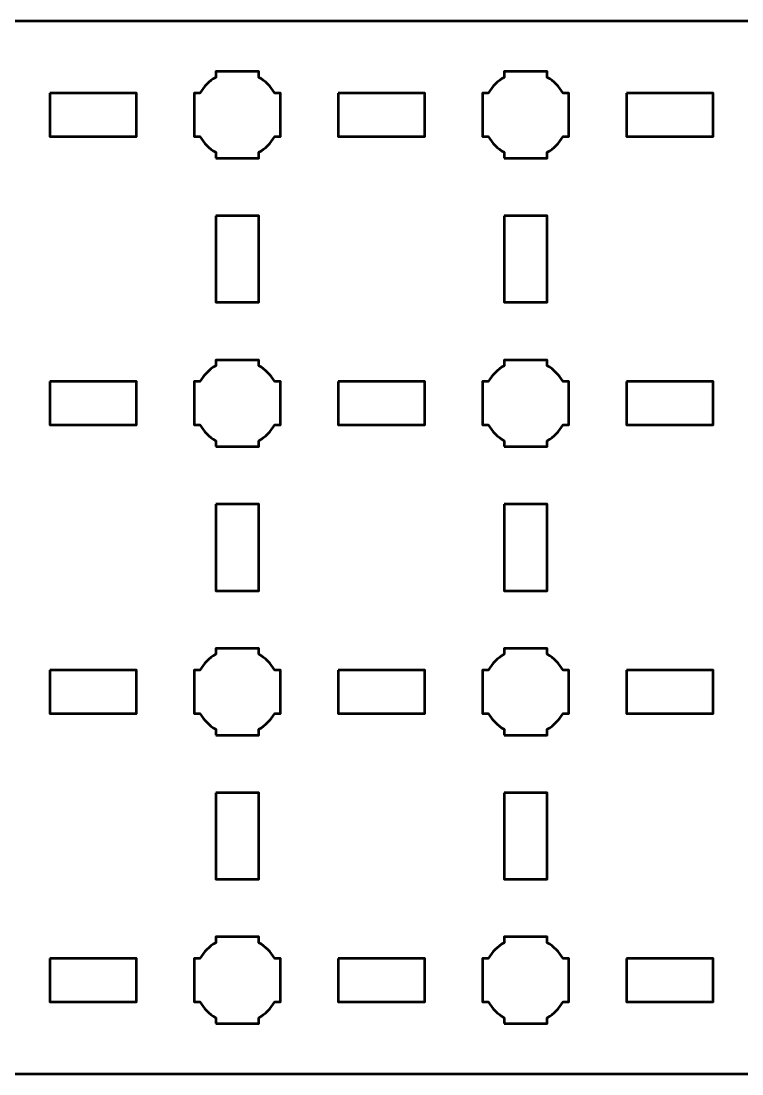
# Model space of a CAD drawing. Header units: centimetres. Extents: x -19.6 to 19.7, y -3.7 to 3.7.
# Drawn here: x -4.5 to 0.5, y -3.65 to 3.65 of the extents above; entities that cross this region are included whole.
import ezdxf

# ---------------------------------------------------------------- set-up
doc = ezdxf.new("R2010")
doc.units = ezdxf.units.CM
doc.header["$MEASUREMENT"] = 0
doc.layers.add('Layer 1', color=7, linetype='Continuous')

msp = doc.modelspace()

# ---------------------------------------------------------------- linework, layer by layer
at = {"layer": 'Layer 1', "lineweight": 53}
for points, knots in [([(-19.14991, 3.65002), (-19.14991, 3.65002), (19.15005, 3.65002), (19.15005, 3.65002), (19.15005, 3.65002), (19.42701, 3.65002), (19.65001, 3.42693), (19.65001, 3.14993), (19.65001, 3.14993), (19.65001, 3.14993), (19.65001, -3.15005), (19.65001, -3.15005), (19.65001, -3.15005), (19.65001, -3.42702), (19.42701, -3.65001), (19.15005, -3.65001), (19.15005, -3.65001), (19.15005, -3.65001), (-19.14991, -3.65001), (-19.14991, -3.65001), (-19.14991, -3.65001), (-19.42691, -3.65001), (-19.65, -3.42702), (-19.65, -3.15005), (-19.65, -3.15005), (-19.65, -3.15005), (-19.65, 3.14993), (-19.65, 3.14993), (-19.65, 3.14993), (-19.65, 3.42693), (-19.42691, 3.65002), (-19.14991, 3.65002)], [0, 0, 0, 0, 0.125, 0.125, 0.125, 0.125, 0.25, 0.25, 0.25, 0.25, 0.375, 0.375, 0.375, 0.375, 0.5, 0.5, 0.5, 0.5, 0.625, 0.625, 0.625, 0.625, 0.75, 0.75, 0.75, 0.75, 0.875, 0.875, 0.875, 0.875, 1, 1, 1, 1]), ([(-3.14992, 2.69999), (-3.14992, 2.69999), (-3.14992, 2.7401), (-3.14992, 2.7401), (-3.14992, 2.7401), (-3.19553, 2.76642), (-3.23345, 2.80445), (-3.25991, 2.84992), (-3.25991, 2.84992), (-3.25991, 2.84992), (-3.29999, 2.84992), (-3.29999, 2.84992), (-3.29999, 2.84992), (-3.29999, 2.84992), (-3.29999, 2.99999), (-3.29999, 2.99999), (-3.29999, 2.99999), (-3.29999, 2.99999), (-3.29999, 3.14993), (-3.29999, 3.14993), (-3.29999, 3.14993), (-3.29999, 3.14993), (-3.25991, 3.14993), (-3.25991, 3.14993), (-3.25991, 3.14993), (-3.23345, 3.19554), (-3.19553, 3.23346), (-3.14992, 3.25978), (-3.14992, 3.25978), (-3.14992, 3.25978), (-3.14992, 3.3), (-3.14992, 3.3), (-3.14992, 3.3), (-3.14992, 3.3), (-2.99999, 3.3), (-2.99999, 3.3), (-2.99999, 3.3), (-2.99999, 3.3), (-2.84991, 3.3), (-2.84991, 3.3), (-2.84991, 3.3), (-2.84991, 3.3), (-2.84991, 3.25978), (-2.84991, 3.25978), (-2.84991, 3.25978), (-2.80444, 3.23346), (-2.76655, 3.19554), (-2.74009, 3.14993), (-2.74009, 3.14993), (-2.74009, 3.14993), (-2.69998, 3.14993), (-2.69998, 3.14993), (-2.69998, 3.14993), (-2.69998, 3.14993), (-2.69998, 2.99999), (-2.69998, 2.99999), (-2.69998, 2.99999), (-2.69998, 2.99999), (-2.69998, 2.84992), (-2.69998, 2.84992), (-2.69998, 2.84992), (-2.69998, 2.84992), (-2.74009, 2.84992), (-2.74009, 2.84992), (-2.74009, 2.84992), (-2.76655, 2.80445), (-2.80444, 2.76642), (-2.84991, 2.7401), (-2.84991, 2.7401), (-2.84991, 2.7401), (-2.84991, 2.69999), (-2.84991, 2.69999), (-2.84991, 2.69999), (-2.84991, 2.69999), (-2.99999, 2.69999), (-2.99999, 2.69999), (-2.99999, 2.69999), (-2.99999, 2.69999), (-3.14992, 2.69999), (-3.14992, 2.69999)], [0, 0, 0, 0, 0.05, 0.05, 0.05, 0.05, 0.1, 0.1, 0.1, 0.1, 0.15, 0.15, 0.15, 0.15, 0.2, 0.2, 0.2, 0.2, 0.25, 0.25, 0.25, 0.25, 0.3, 0.3, 0.3, 0.3, 0.35, 0.35, 0.35, 0.35, 0.4, 0.4, 0.4, 0.4, 0.45, 0.45, 0.45, 0.45, 0.5, 0.5, 0.5, 0.5, 0.55, 0.55, 0.55, 0.55, 0.6, 0.6, 0.6, 0.6, 0.65, 0.65, 0.65, 0.65, 0.7, 0.7, 0.7, 0.7, 0.75, 0.75, 0.75, 0.75, 0.8, 0.8, 0.8, 0.8, 0.85, 0.85, 0.85, 0.85, 0.9, 0.9, 0.9, 0.9, 0.95, 0.95, 0.95, 0.95, 1, 1, 1, 1]), ([(-1.14998, 2.69999), (-1.14998, 2.69999), (-1.14998, 2.7401), (-1.14998, 2.7401), (-1.14998, 2.7401), (-1.1956, 2.76642), (-1.23349, 2.80445), (-1.2598, 2.84992), (-1.2598, 2.84992), (-1.2598, 2.84992), (-1.30006, 2.84992), (-1.30006, 2.84992), (-1.30006, 2.84992), (-1.30006, 2.84992), (-1.30006, 2.99999), (-1.30006, 2.99999), (-1.30006, 2.99999), (-1.30006, 2.99999), (-1.30006, 3.14993), (-1.30006, 3.14993), (-1.30006, 3.14993), (-1.30006, 3.14993), (-1.2598, 3.14993), (-1.2598, 3.14993), (-1.2598, 3.14993), (-1.23349, 3.19554), (-1.1956, 3.23346), (-1.14998, 3.25978), (-1.14998, 3.25978), (-1.14998, 3.25978), (-1.14998, 3.3), (-1.14998, 3.3), (-1.14998, 3.3), (-1.14998, 3.3), (-1.00005, 3.3), (-1.00005, 3.3), (-1.00005, 3.3), (-1.00005, 3.3), (-0.84998, 3.3), (-0.84998, 3.3), (-0.84998, 3.3), (-0.84998, 3.3), (-0.84998, 3.25978), (-0.84998, 3.25978), (-0.84998, 3.25978), (-0.80451, 3.23346), (-0.76648, 3.19554), (-0.74016, 3.14993), (-0.74016, 3.14993), (-0.74016, 3.14993), (-0.70005, 3.14993), (-0.70005, 3.14993), (-0.70005, 3.14993), (-0.70005, 3.14993), (-0.70005, 2.99999), (-0.70005, 2.99999), (-0.70005, 2.99999), (-0.70005, 2.99999), (-0.70005, 2.84992), (-0.70005, 2.84992), (-0.70005, 2.84992), (-0.70005, 2.84992), (-0.74016, 2.84992), (-0.74016, 2.84992), (-0.74016, 2.84992), (-0.76648, 2.80445), (-0.80451, 2.76642), (-0.84998, 2.7401), (-0.84998, 2.7401), (-0.84998, 2.7401), (-0.84998, 2.69999), (-0.84998, 2.69999), (-0.84998, 2.69999), (-0.84998, 2.69999), (-1.00005, 2.69999), (-1.00005, 2.69999), (-1.00005, 2.69999), (-1.00005, 2.69999), (-1.14998, 2.69999), (-1.14998, 2.69999)], [0, 0, 0, 0, 0.05, 0.05, 0.05, 0.05, 0.1, 0.1, 0.1, 0.1, 0.15, 0.15, 0.15, 0.15, 0.2, 0.2, 0.2, 0.2, 0.25, 0.25, 0.25, 0.25, 0.3, 0.3, 0.3, 0.3, 0.35, 0.35, 0.35, 0.35, 0.4, 0.4, 0.4, 0.4, 0.45, 0.45, 0.45, 0.45, 0.5, 0.5, 0.5, 0.5, 0.55, 0.55, 0.55, 0.55, 0.6, 0.6, 0.6, 0.6, 0.65, 0.65, 0.65, 0.65, 0.7, 0.7, 0.7, 0.7, 0.75, 0.75, 0.75, 0.75, 0.8, 0.8, 0.8, 0.8, 0.85, 0.85, 0.85, 0.85, 0.9, 0.9, 0.9, 0.9, 0.95, 0.95, 0.95, 0.95, 1, 1, 1, 1]), ([(-4.2999, 3.14993), (-4.2999, 3.14993), (-3.6999, 3.14993), (-3.6999, 3.14993), (-3.6999, 3.14993), (-3.6999, 3.14993), (-3.6999, 2.84992), (-3.6999, 2.84992), (-3.6999, 2.84992), (-3.6999, 2.84992), (-4.2999, 2.84992), (-4.2999, 2.84992), (-4.2999, 2.84992), (-4.2999, 2.84992), (-4.2999, 3.14993), (-4.2999, 3.14993)], [0, 0, 0, 0, 0.25, 0.25, 0.25, 0.25, 0.5, 0.5, 0.5, 0.5, 0.75, 0.75, 0.75, 0.75, 1, 1, 1, 1]), ([(-2.29997, 3.14993), (-2.29997, 3.14993), (-1.69996, 3.14993), (-1.69996, 3.14993), (-1.69996, 3.14993), (-1.69996, 3.14993), (-1.69996, 2.84992), (-1.69996, 2.84992), (-1.69996, 2.84992), (-1.69996, 2.84992), (-2.29997, 2.84992), (-2.29997, 2.84992), (-2.29997, 2.84992), (-2.29997, 2.84992), (-2.29997, 3.14993), (-2.29997, 3.14993)], [0, 0, 0, 0, 0.25, 0.25, 0.25, 0.25, 0.5, 0.5, 0.5, 0.5, 0.75, 0.75, 0.75, 0.75, 1, 1, 1, 1]), ([(-0.3, 3.14993), (-0.3, 3.14993), (0.3, 3.14993), (0.3, 3.14993), (0.3, 3.14993), (0.3, 3.14993), (0.3, 2.84992), (0.3, 2.84992), (0.3, 2.84992), (0.3, 2.84992), (-0.3, 2.84992), (-0.3, 2.84992), (-0.3, 2.84992), (-0.3, 2.84992), (-0.3, 3.14993), (-0.3, 3.14993)], [0, 0, 0, 0, 0.25, 0.25, 0.25, 0.25, 0.5, 0.5, 0.5, 0.5, 0.75, 0.75, 0.75, 0.75, 1, 1, 1, 1]), ([(-3.14992, 2.29998), (-3.14992, 2.29998), (-2.84991, 2.29998), (-2.84991, 2.29998), (-2.84991, 2.29998), (-2.84991, 2.29998), (-2.84991, 1.69997), (-2.84991, 1.69997), (-2.84991, 1.69997), (-2.84991, 1.69997), (-3.14992, 1.69997), (-3.14992, 1.69997), (-3.14992, 1.69997), (-3.14992, 1.69997), (-3.14992, 2.29998), (-3.14992, 2.29998)], [0, 0, 0, 0, 0.25, 0.25, 0.25, 0.25, 0.5, 0.5, 0.5, 0.5, 0.75, 0.75, 0.75, 0.75, 1, 1, 1, 1]), ([(-1.14998, 2.29998), (-1.14998, 2.29998), (-0.84998, 2.29998), (-0.84998, 2.29998), (-0.84998, 2.29998), (-0.84998, 2.29998), (-0.84998, 1.69997), (-0.84998, 1.69997), (-0.84998, 1.69997), (-0.84998, 1.69997), (-1.14998, 1.69997), (-1.14998, 1.69997), (-1.14998, 1.69997), (-1.14998, 1.69997), (-1.14998, 2.29998), (-1.14998, 2.29998)], [0, 0, 0, 0, 0.25, 0.25, 0.25, 0.25, 0.5, 0.5, 0.5, 0.5, 0.75, 0.75, 0.75, 0.75, 1, 1, 1, 1]), ([(-3.14992, 0.69992), (-3.14992, 0.69992), (-3.14992, 0.74017), (-3.14992, 0.74017), (-3.14992, 0.74017), (-3.19553, 0.76649), (-3.23345, 0.80452), (-3.25991, 0.84999), (-3.25991, 0.84999), (-3.25991, 0.84999), (-3.29999, 0.84999), (-3.29999, 0.84999), (-3.29999, 0.84999), (-3.29999, 0.84999), (-3.29999, 0.99992), (-3.29999, 0.99992), (-3.29999, 0.99992), (-3.29999, 0.99992), (-3.29999, 1.14999), (-3.29999, 1.14999), (-3.29999, 1.14999), (-3.29999, 1.14999), (-3.25991, 1.14999), (-3.25991, 1.14999), (-3.25991, 1.14999), (-3.23345, 1.19547), (-3.19553, 1.2335), (-3.14992, 1.25981), (-3.14992, 1.25981), (-3.14992, 1.25981), (-3.14992, 1.29992), (-3.14992, 1.29992), (-3.14992, 1.29992), (-3.14992, 1.29992), (-2.99999, 1.29992), (-2.99999, 1.29992), (-2.99999, 1.29992), (-2.99999, 1.29992), (-2.84991, 1.29992), (-2.84991, 1.29992), (-2.84991, 1.29992), (-2.84991, 1.29992), (-2.84991, 1.25981), (-2.84991, 1.25981), (-2.84991, 1.25981), (-2.80444, 1.2335), (-2.76655, 1.19547), (-2.74009, 1.14999), (-2.74009, 1.14999), (-2.74009, 1.14999), (-2.69998, 1.14999), (-2.69998, 1.14999), (-2.69998, 1.14999), (-2.69998, 1.14999), (-2.69998, 0.99992), (-2.69998, 0.99992), (-2.69998, 0.99992), (-2.69998, 0.99992), (-2.69998, 0.84999), (-2.69998, 0.84999), (-2.69998, 0.84999), (-2.69998, 0.84999), (-2.74009, 0.84999), (-2.74009, 0.84999), (-2.74009, 0.84999), (-2.76655, 0.80452), (-2.80444, 0.76649), (-2.84991, 0.74017), (-2.84991, 0.74017), (-2.84991, 0.74017), (-2.84991, 0.69992), (-2.84991, 0.69992), (-2.84991, 0.69992), (-2.84991, 0.69992), (-2.99999, 0.69992), (-2.99999, 0.69992), (-2.99999, 0.69992), (-2.99999, 0.69992), (-3.14992, 0.69992), (-3.14992, 0.69992)], [0, 0, 0, 0, 0.05, 0.05, 0.05, 0.05, 0.1, 0.1, 0.1, 0.1, 0.15, 0.15, 0.15, 0.15, 0.2, 0.2, 0.2, 0.2, 0.25, 0.25, 0.25, 0.25, 0.3, 0.3, 0.3, 0.3, 0.35, 0.35, 0.35, 0.35, 0.4, 0.4, 0.4, 0.4, 0.45, 0.45, 0.45, 0.45, 0.5, 0.5, 0.5, 0.5, 0.55, 0.55, 0.55, 0.55, 0.6, 0.6, 0.6, 0.6, 0.65, 0.65, 0.65, 0.65, 0.7, 0.7, 0.7, 0.7, 0.75, 0.75, 0.75, 0.75, 0.8, 0.8, 0.8, 0.8, 0.85, 0.85, 0.85, 0.85, 0.9, 0.9, 0.9, 0.9, 0.95, 0.95, 0.95, 0.95, 1, 1, 1, 1]), ([(-1.14998, 0.69992), (-1.14998, 0.69992), (-1.14998, 0.74017), (-1.14998, 0.74017), (-1.14998, 0.74017), (-1.1956, 0.76649), (-1.23349, 0.80452), (-1.2598, 0.84999), (-1.2598, 0.84999), (-1.2598, 0.84999), (-1.30006, 0.84999), (-1.30006, 0.84999), (-1.30006, 0.84999), (-1.30006, 0.84999), (-1.30006, 0.99992), (-1.30006, 0.99992), (-1.30006, 0.99992), (-1.30006, 0.99992), (-1.30006, 1.14999), (-1.30006, 1.14999), (-1.30006, 1.14999), (-1.30006, 1.14999), (-1.2598, 1.14999), (-1.2598, 1.14999), (-1.2598, 1.14999), (-1.23349, 1.19547), (-1.1956, 1.2335), (-1.14998, 1.25981), (-1.14998, 1.25981), (-1.14998, 1.25981), (-1.14998, 1.29992), (-1.14998, 1.29992), (-1.14998, 1.29992), (-1.14998, 1.29992), (-1.00005, 1.29992), (-1.00005, 1.29992), (-1.00005, 1.29992), (-1.00005, 1.29992), (-0.84998, 1.29992), (-0.84998, 1.29992), (-0.84998, 1.29992), (-0.84998, 1.29992), (-0.84998, 1.25981), (-0.84998, 1.25981), (-0.84998, 1.25981), (-0.80451, 1.2335), (-0.76648, 1.19547), (-0.74016, 1.14999), (-0.74016, 1.14999), (-0.74016, 1.14999), (-0.70005, 1.14999), (-0.70005, 1.14999), (-0.70005, 1.14999), (-0.70005, 1.14999), (-0.70005, 0.99992), (-0.70005, 0.99992), (-0.70005, 0.99992), (-0.70005, 0.99992), (-0.70005, 0.84999), (-0.70005, 0.84999), (-0.70005, 0.84999), (-0.70005, 0.84999), (-0.74016, 0.84999), (-0.74016, 0.84999), (-0.74016, 0.84999), (-0.76648, 0.80452), (-0.80451, 0.76649), (-0.84998, 0.74017), (-0.84998, 0.74017), (-0.84998, 0.74017), (-0.84998, 0.69992), (-0.84998, 0.69992), (-0.84998, 0.69992), (-0.84998, 0.69992), (-1.00005, 0.69992), (-1.00005, 0.69992), (-1.00005, 0.69992), (-1.00005, 0.69992), (-1.14998, 0.69992), (-1.14998, 0.69992)], [0, 0, 0, 0, 0.05, 0.05, 0.05, 0.05, 0.1, 0.1, 0.1, 0.1, 0.15, 0.15, 0.15, 0.15, 0.2, 0.2, 0.2, 0.2, 0.25, 0.25, 0.25, 0.25, 0.3, 0.3, 0.3, 0.3, 0.35, 0.35, 0.35, 0.35, 0.4, 0.4, 0.4, 0.4, 0.45, 0.45, 0.45, 0.45, 0.5, 0.5, 0.5, 0.5, 0.55, 0.55, 0.55, 0.55, 0.6, 0.6, 0.6, 0.6, 0.65, 0.65, 0.65, 0.65, 0.7, 0.7, 0.7, 0.7, 0.75, 0.75, 0.75, 0.75, 0.8, 0.8, 0.8, 0.8, 0.85, 0.85, 0.85, 0.85, 0.9, 0.9, 0.9, 0.9, 0.95, 0.95, 0.95, 0.95, 1, 1, 1, 1]), ([(-4.2999, 1.14999), (-4.2999, 1.14999), (-3.6999, 1.14999), (-3.6999, 1.14999), (-3.6999, 1.14999), (-3.6999, 1.14999), (-3.6999, 0.84999), (-3.6999, 0.84999), (-3.6999, 0.84999), (-3.6999, 0.84999), (-4.2999, 0.84999), (-4.2999, 0.84999), (-4.2999, 0.84999), (-4.2999, 0.84999), (-4.2999, 1.14999), (-4.2999, 1.14999)], [0, 0, 0, 0, 0.25, 0.25, 0.25, 0.25, 0.5, 0.5, 0.5, 0.5, 0.75, 0.75, 0.75, 0.75, 1, 1, 1, 1]), ([(-2.29997, 1.14999), (-2.29997, 1.14999), (-1.69996, 1.14999), (-1.69996, 1.14999), (-1.69996, 1.14999), (-1.69996, 1.14999), (-1.69996, 0.84999), (-1.69996, 0.84999), (-1.69996, 0.84999), (-1.69996, 0.84999), (-2.29997, 0.84999), (-2.29997, 0.84999), (-2.29997, 0.84999), (-2.29997, 0.84999), (-2.29997, 1.14999), (-2.29997, 1.14999)], [0, 0, 0, 0, 0.25, 0.25, 0.25, 0.25, 0.5, 0.5, 0.5, 0.5, 0.75, 0.75, 0.75, 0.75, 1, 1, 1, 1]), ([(-0.3, 1.14999), (-0.3, 1.14999), (0.3, 1.14999), (0.3, 1.14999), (0.3, 1.14999), (0.3, 1.14999), (0.3, 0.84999), (0.3, 0.84999), (0.3, 0.84999), (0.3, 0.84999), (-0.3, 0.84999), (-0.3, 0.84999), (-0.3, 0.84999), (-0.3, 0.84999), (-0.3, 1.14999), (-0.3, 1.14999)], [0, 0, 0, 0, 0.25, 0.25, 0.25, 0.25, 0.5, 0.5, 0.5, 0.5, 0.75, 0.75, 0.75, 0.75, 1, 1, 1, 1]), ([(-3.14992, 0.30001), (-3.14992, 0.30001), (-2.84991, 0.30001), (-2.84991, 0.30001), (-2.84991, 0.30001), (-2.84991, 0.30001), (-2.84991, -0.29999), (-2.84991, -0.29999), (-2.84991, -0.29999), (-2.84991, -0.29999), (-3.14992, -0.29999), (-3.14992, -0.29999), (-3.14992, -0.29999), (-3.14992, -0.29999), (-3.14992, 0.30001), (-3.14992, 0.30001)], [0, 0, 0, 0, 0.25, 0.25, 0.25, 0.25, 0.5, 0.5, 0.5, 0.5, 0.75, 0.75, 0.75, 0.75, 1, 1, 1, 1]), ([(-1.14998, 0.30001), (-1.14998, 0.30001), (-0.84998, 0.30001), (-0.84998, 0.30001), (-0.84998, 0.30001), (-0.84998, 0.30001), (-0.84998, -0.29999), (-0.84998, -0.29999), (-0.84998, -0.29999), (-0.84998, -0.29999), (-1.14998, -0.29999), (-1.14998, -0.29999), (-1.14998, -0.29999), (-1.14998, -0.29999), (-1.14998, 0.30001), (-1.14998, 0.30001)], [0, 0, 0, 0, 0.25, 0.25, 0.25, 0.25, 0.5, 0.5, 0.5, 0.5, 0.75, 0.75, 0.75, 0.75, 1, 1, 1, 1]), ([(-3.14992, -1.30001), (-3.14992, -1.30001), (-3.14992, -1.25994), (-3.14992, -1.25994), (-3.14992, -1.25994), (-3.19553, -1.23348), (-3.23345, -1.19556), (-3.25991, -1.14994), (-3.25991, -1.14994), (-3.25991, -1.14994), (-3.29999, -1.14994), (-3.29999, -1.14994), (-3.29999, -1.14994), (-3.29999, -1.14994), (-3.29999, -1.00001), (-3.29999, -1.00001), (-3.29999, -1.00001), (-3.29999, -1.00001), (-3.29999, -0.84994), (-3.29999, -0.84994), (-3.29999, -0.84994), (-3.29999, -0.84994), (-3.25991, -0.84994), (-3.25991, -0.84994), (-3.25991, -0.84994), (-3.23345, -0.80447), (-3.19553, -0.76644), (-3.14992, -0.74012), (-3.14992, -0.74012), (-3.14992, -0.74012), (-3.14992, -0.70001), (-3.14992, -0.70001), (-3.14992, -0.70001), (-3.14992, -0.70001), (-2.99999, -0.70001), (-2.99999, -0.70001), (-2.99999, -0.70001), (-2.99999, -0.70001), (-2.84991, -0.70001), (-2.84991, -0.70001), (-2.84991, -0.70001), (-2.84991, -0.70001), (-2.84991, -0.74012), (-2.84991, -0.74012), (-2.84991, -0.74012), (-2.80444, -0.76644), (-2.76655, -0.80447), (-2.74009, -0.84994), (-2.74009, -0.84994), (-2.74009, -0.84994), (-2.69998, -0.84994), (-2.69998, -0.84994), (-2.69998, -0.84994), (-2.69998, -0.84994), (-2.69998, -1.00001), (-2.69998, -1.00001), (-2.69998, -1.00001), (-2.69998, -1.00001), (-2.69998, -1.14994), (-2.69998, -1.14994), (-2.69998, -1.14994), (-2.69998, -1.14994), (-2.74009, -1.14994), (-2.74009, -1.14994), (-2.74009, -1.14994), (-2.76655, -1.19556), (-2.80444, -1.23348), (-2.84991, -1.25994), (-2.84991, -1.25994), (-2.84991, -1.25994), (-2.84991, -1.30001), (-2.84991, -1.30001), (-2.84991, -1.30001), (-2.84991, -1.30001), (-2.99999, -1.30001), (-2.99999, -1.30001), (-2.99999, -1.30001), (-2.99999, -1.30001), (-3.14992, -1.30001), (-3.14992, -1.30001)], [0, 0, 0, 0, 0.05, 0.05, 0.05, 0.05, 0.1, 0.1, 0.1, 0.1, 0.15, 0.15, 0.15, 0.15, 0.2, 0.2, 0.2, 0.2, 0.25, 0.25, 0.25, 0.25, 0.3, 0.3, 0.3, 0.3, 0.35, 0.35, 0.35, 0.35, 0.4, 0.4, 0.4, 0.4, 0.45, 0.45, 0.45, 0.45, 0.5, 0.5, 0.5, 0.5, 0.55, 0.55, 0.55, 0.55, 0.6, 0.6, 0.6, 0.6, 0.65, 0.65, 0.65, 0.65, 0.7, 0.7, 0.7, 0.7, 0.75, 0.75, 0.75, 0.75, 0.8, 0.8, 0.8, 0.8, 0.85, 0.85, 0.85, 0.85, 0.9, 0.9, 0.9, 0.9, 0.95, 0.95, 0.95, 0.95, 1, 1, 1, 1]), ([(-1.14998, -1.30001), (-1.14998, -1.30001), (-1.14998, -1.25994), (-1.14998, -1.25994), (-1.14998, -1.25994), (-1.1956, -1.23348), (-1.23349, -1.19556), (-1.2598, -1.14994), (-1.2598, -1.14994), (-1.2598, -1.14994), (-1.30006, -1.14994), (-1.30006, -1.14994), (-1.30006, -1.14994), (-1.30006, -1.14994), (-1.30006, -1.00001), (-1.30006, -1.00001), (-1.30006, -1.00001), (-1.30006, -1.00001), (-1.30006, -0.84994), (-1.30006, -0.84994), (-1.30006, -0.84994), (-1.30006, -0.84994), (-1.2598, -0.84994), (-1.2598, -0.84994), (-1.2598, -0.84994), (-1.23349, -0.80447), (-1.1956, -0.76644), (-1.14998, -0.74012), (-1.14998, -0.74012), (-1.14998, -0.74012), (-1.14998, -0.70001), (-1.14998, -0.70001), (-1.14998, -0.70001), (-1.14998, -0.70001), (-1.00005, -0.70001), (-1.00005, -0.70001), (-1.00005, -0.70001), (-1.00005, -0.70001), (-0.84998, -0.70001), (-0.84998, -0.70001), (-0.84998, -0.70001), (-0.84998, -0.70001), (-0.84998, -0.74012), (-0.84998, -0.74012), (-0.84998, -0.74012), (-0.80451, -0.76644), (-0.76648, -0.80447), (-0.74016, -0.84994), (-0.74016, -0.84994), (-0.74016, -0.84994), (-0.70005, -0.84994), (-0.70005, -0.84994), (-0.70005, -0.84994), (-0.70005, -0.84994), (-0.70005, -1.00001), (-0.70005, -1.00001), (-0.70005, -1.00001), (-0.70005, -1.00001), (-0.70005, -1.14994), (-0.70005, -1.14994), (-0.70005, -1.14994), (-0.70005, -1.14994), (-0.74016, -1.14994), (-0.74016, -1.14994), (-0.74016, -1.14994), (-0.76648, -1.19556), (-0.80451, -1.23348), (-0.84998, -1.25994), (-0.84998, -1.25994), (-0.84998, -1.25994), (-0.84998, -1.30001), (-0.84998, -1.30001), (-0.84998, -1.30001), (-0.84998, -1.30001), (-1.00005, -1.30001), (-1.00005, -1.30001), (-1.00005, -1.30001), (-1.00005, -1.30001), (-1.14998, -1.30001), (-1.14998, -1.30001)], [0, 0, 0, 0, 0.05, 0.05, 0.05, 0.05, 0.1, 0.1, 0.1, 0.1, 0.15, 0.15, 0.15, 0.15, 0.2, 0.2, 0.2, 0.2, 0.25, 0.25, 0.25, 0.25, 0.3, 0.3, 0.3, 0.3, 0.35, 0.35, 0.35, 0.35, 0.4, 0.4, 0.4, 0.4, 0.45, 0.45, 0.45, 0.45, 0.5, 0.5, 0.5, 0.5, 0.55, 0.55, 0.55, 0.55, 0.6, 0.6, 0.6, 0.6, 0.65, 0.65, 0.65, 0.65, 0.7, 0.7, 0.7, 0.7, 0.75, 0.75, 0.75, 0.75, 0.8, 0.8, 0.8, 0.8, 0.85, 0.85, 0.85, 0.85, 0.9, 0.9, 0.9, 0.9, 0.95, 0.95, 0.95, 0.95, 1, 1, 1, 1]), ([(-4.2999, -0.84994), (-4.2999, -0.84994), (-3.6999, -0.84994), (-3.6999, -0.84994), (-3.6999, -0.84994), (-3.6999, -0.84994), (-3.6999, -1.14994), (-3.6999, -1.14994), (-3.6999, -1.14994), (-3.6999, -1.14994), (-4.2999, -1.14994), (-4.2999, -1.14994), (-4.2999, -1.14994), (-4.2999, -1.14994), (-4.2999, -0.84994), (-4.2999, -0.84994)], [0, 0, 0, 0, 0.25, 0.25, 0.25, 0.25, 0.5, 0.5, 0.5, 0.5, 0.75, 0.75, 0.75, 0.75, 1, 1, 1, 1]), ([(-2.29997, -0.84994), (-2.29997, -0.84994), (-1.69996, -0.84994), (-1.69996, -0.84994), (-1.69996, -0.84994), (-1.69996, -0.84994), (-1.69996, -1.14994), (-1.69996, -1.14994), (-1.69996, -1.14994), (-1.69996, -1.14994), (-2.29997, -1.14994), (-2.29997, -1.14994), (-2.29997, -1.14994), (-2.29997, -1.14994), (-2.29997, -0.84994), (-2.29997, -0.84994)], [0, 0, 0, 0, 0.25, 0.25, 0.25, 0.25, 0.5, 0.5, 0.5, 0.5, 0.75, 0.75, 0.75, 0.75, 1, 1, 1, 1]), ([(-0.3, -0.84994), (-0.3, -0.84994), (0.3, -0.84994), (0.3, -0.84994), (0.3, -0.84994), (0.3, -0.84994), (0.3, -1.14994), (0.3, -1.14994), (0.3, -1.14994), (0.3, -1.14994), (-0.3, -1.14994), (-0.3, -1.14994), (-0.3, -1.14994), (-0.3, -1.14994), (-0.3, -0.84994), (-0.3, -0.84994)], [0, 0, 0, 0, 0.25, 0.25, 0.25, 0.25, 0.5, 0.5, 0.5, 0.5, 0.75, 0.75, 0.75, 0.75, 1, 1, 1, 1]), ([(-3.14992, -1.70006), (-3.14992, -1.70006), (-2.84991, -1.70006), (-2.84991, -1.70006), (-2.84991, -1.70006), (-2.84991, -1.70006), (-2.84991, -2.30007), (-2.84991, -2.30007), (-2.84991, -2.30007), (-2.84991, -2.30007), (-3.14992, -2.30007), (-3.14992, -2.30007), (-3.14992, -2.30007), (-3.14992, -2.30007), (-3.14992, -1.70006), (-3.14992, -1.70006)], [0, 0, 0, 0, 0.25, 0.25, 0.25, 0.25, 0.5, 0.5, 0.5, 0.5, 0.75, 0.75, 0.75, 0.75, 1, 1, 1, 1]), ([(-1.14998, -1.70006), (-1.14998, -1.70006), (-0.84998, -1.70006), (-0.84998, -1.70006), (-0.84998, -1.70006), (-0.84998, -1.70006), (-0.84998, -2.30007), (-0.84998, -2.30007), (-0.84998, -2.30007), (-0.84998, -2.30007), (-1.14998, -2.30007), (-1.14998, -2.30007), (-1.14998, -2.30007), (-1.14998, -2.30007), (-1.14998, -1.70006), (-1.14998, -1.70006)], [0, 0, 0, 0, 0.25, 0.25, 0.25, 0.25, 0.5, 0.5, 0.5, 0.5, 0.75, 0.75, 0.75, 0.75, 1, 1, 1, 1]), ([(-3.14992, -3.29998), (-3.14992, -3.29998), (-3.14992, -3.25987), (-3.14992, -3.25987), (-3.14992, -3.25987), (-3.19553, -3.23355), (-3.23345, -3.19552), (-3.25991, -3.15005), (-3.25991, -3.15005), (-3.25991, -3.15005), (-3.29999, -3.15005), (-3.29999, -3.15005), (-3.29999, -3.15005), (-3.29999, -3.15005), (-3.29999, -2.99998), (-3.29999, -2.99998), (-3.29999, -2.99998), (-3.29999, -2.99998), (-3.29999, -2.85005), (-3.29999, -2.85005), (-3.29999, -2.85005), (-3.29999, -2.85005), (-3.25991, -2.85005), (-3.25991, -2.85005), (-3.25991, -2.85005), (-3.23345, -2.80443), (-3.19553, -2.76655), (-3.14992, -2.74023), (-3.14992, -2.74023), (-3.14992, -2.74023), (-3.14992, -2.69998), (-3.14992, -2.69998), (-3.14992, -2.69998), (-3.14992, -2.69998), (-2.99999, -2.69998), (-2.99999, -2.69998), (-2.99999, -2.69998), (-2.99999, -2.69998), (-2.84991, -2.69998), (-2.84991, -2.69998), (-2.84991, -2.69998), (-2.84991, -2.69998), (-2.84991, -2.74023), (-2.84991, -2.74023), (-2.84991, -2.74023), (-2.80444, -2.76655), (-2.76655, -2.80443), (-2.74009, -2.85005), (-2.74009, -2.85005), (-2.74009, -2.85005), (-2.69998, -2.85005), (-2.69998, -2.85005), (-2.69998, -2.85005), (-2.69998, -2.85005), (-2.69998, -2.99998), (-2.69998, -2.99998), (-2.69998, -2.99998), (-2.69998, -2.99998), (-2.69998, -3.15005), (-2.69998, -3.15005), (-2.69998, -3.15005), (-2.69998, -3.15005), (-2.74009, -3.15005), (-2.74009, -3.15005), (-2.74009, -3.15005), (-2.76655, -3.19552), (-2.80444, -3.23355), (-2.84991, -3.25987), (-2.84991, -3.25987), (-2.84991, -3.25987), (-2.84991, -3.29998), (-2.84991, -3.29998), (-2.84991, -3.29998), (-2.84991, -3.29998), (-2.99999, -3.29998), (-2.99999, -3.29998), (-2.99999, -3.29998), (-2.99999, -3.29998), (-3.14992, -3.29998), (-3.14992, -3.29998)], [0, 0, 0, 0, 0.05, 0.05, 0.05, 0.05, 0.1, 0.1, 0.1, 0.1, 0.15, 0.15, 0.15, 0.15, 0.2, 0.2, 0.2, 0.2, 0.25, 0.25, 0.25, 0.25, 0.3, 0.3, 0.3, 0.3, 0.35, 0.35, 0.35, 0.35, 0.4, 0.4, 0.4, 0.4, 0.45, 0.45, 0.45, 0.45, 0.5, 0.5, 0.5, 0.5, 0.55, 0.55, 0.55, 0.55, 0.6, 0.6, 0.6, 0.6, 0.65, 0.65, 0.65, 0.65, 0.7, 0.7, 0.7, 0.7, 0.75, 0.75, 0.75, 0.75, 0.8, 0.8, 0.8, 0.8, 0.85, 0.85, 0.85, 0.85, 0.9, 0.9, 0.9, 0.9, 0.95, 0.95, 0.95, 0.95, 1, 1, 1, 1]), ([(-1.14998, -3.29998), (-1.14998, -3.29998), (-1.14998, -3.25987), (-1.14998, -3.25987), (-1.14998, -3.25987), (-1.1956, -3.23355), (-1.23349, -3.19552), (-1.2598, -3.15005), (-1.2598, -3.15005), (-1.2598, -3.15005), (-1.30006, -3.15005), (-1.30006, -3.15005), (-1.30006, -3.15005), (-1.30006, -3.15005), (-1.30006, -2.99998), (-1.30006, -2.99998), (-1.30006, -2.99998), (-1.30006, -2.99998), (-1.30006, -2.85005), (-1.30006, -2.85005), (-1.30006, -2.85005), (-1.30006, -2.85005), (-1.2598, -2.85005), (-1.2598, -2.85005), (-1.2598, -2.85005), (-1.23349, -2.80443), (-1.1956, -2.76655), (-1.14998, -2.74023), (-1.14998, -2.74023), (-1.14998, -2.74023), (-1.14998, -2.69998), (-1.14998, -2.69998), (-1.14998, -2.69998), (-1.14998, -2.69998), (-1.00005, -2.69998), (-1.00005, -2.69998), (-1.00005, -2.69998), (-1.00005, -2.69998), (-0.84998, -2.69998), (-0.84998, -2.69998), (-0.84998, -2.69998), (-0.84998, -2.69998), (-0.84998, -2.74023), (-0.84998, -2.74023), (-0.84998, -2.74023), (-0.80451, -2.76655), (-0.76648, -2.80443), (-0.74016, -2.85005), (-0.74016, -2.85005), (-0.74016, -2.85005), (-0.70005, -2.85005), (-0.70005, -2.85005), (-0.70005, -2.85005), (-0.70005, -2.85005), (-0.70005, -2.99998), (-0.70005, -2.99998), (-0.70005, -2.99998), (-0.70005, -2.99998), (-0.70005, -3.15005), (-0.70005, -3.15005), (-0.70005, -3.15005), (-0.70005, -3.15005), (-0.74016, -3.15005), (-0.74016, -3.15005), (-0.74016, -3.15005), (-0.76648, -3.19552), (-0.80451, -3.23355), (-0.84998, -3.25987), (-0.84998, -3.25987), (-0.84998, -3.25987), (-0.84998, -3.29998), (-0.84998, -3.29998), (-0.84998, -3.29998), (-0.84998, -3.29998), (-1.00005, -3.29998), (-1.00005, -3.29998), (-1.00005, -3.29998), (-1.00005, -3.29998), (-1.14998, -3.29998), (-1.14998, -3.29998)], [0, 0, 0, 0, 0.05, 0.05, 0.05, 0.05, 0.1, 0.1, 0.1, 0.1, 0.15, 0.15, 0.15, 0.15, 0.2, 0.2, 0.2, 0.2, 0.25, 0.25, 0.25, 0.25, 0.3, 0.3, 0.3, 0.3, 0.35, 0.35, 0.35, 0.35, 0.4, 0.4, 0.4, 0.4, 0.45, 0.45, 0.45, 0.45, 0.5, 0.5, 0.5, 0.5, 0.55, 0.55, 0.55, 0.55, 0.6, 0.6, 0.6, 0.6, 0.65, 0.65, 0.65, 0.65, 0.7, 0.7, 0.7, 0.7, 0.75, 0.75, 0.75, 0.75, 0.8, 0.8, 0.8, 0.8, 0.85, 0.85, 0.85, 0.85, 0.9, 0.9, 0.9, 0.9, 0.95, 0.95, 0.95, 0.95, 1, 1, 1, 1]), ([(-4.2999, -2.85005), (-4.2999, -2.85005), (-3.6999, -2.85005), (-3.6999, -2.85005), (-3.6999, -2.85005), (-3.6999, -2.85005), (-3.6999, -3.15005), (-3.6999, -3.15005), (-3.6999, -3.15005), (-3.6999, -3.15005), (-4.2999, -3.15005), (-4.2999, -3.15005), (-4.2999, -3.15005), (-4.2999, -3.15005), (-4.2999, -2.85005), (-4.2999, -2.85005)], [0, 0, 0, 0, 0.25, 0.25, 0.25, 0.25, 0.5, 0.5, 0.5, 0.5, 0.75, 0.75, 0.75, 0.75, 1, 1, 1, 1]), ([(-2.29997, -2.85005), (-2.29997, -2.85005), (-1.69996, -2.85005), (-1.69996, -2.85005), (-1.69996, -2.85005), (-1.69996, -2.85005), (-1.69996, -3.15005), (-1.69996, -3.15005), (-1.69996, -3.15005), (-1.69996, -3.15005), (-2.29997, -3.15005), (-2.29997, -3.15005), (-2.29997, -3.15005), (-2.29997, -3.15005), (-2.29997, -2.85005), (-2.29997, -2.85005)], [0, 0, 0, 0, 0.25, 0.25, 0.25, 0.25, 0.5, 0.5, 0.5, 0.5, 0.75, 0.75, 0.75, 0.75, 1, 1, 1, 1]), ([(-0.3, -2.85005), (-0.3, -2.85005), (0.3, -2.85005), (0.3, -2.85005), (0.3, -2.85005), (0.3, -2.85005), (0.3, -3.15005), (0.3, -3.15005), (0.3, -3.15005), (0.3, -3.15005), (-0.3, -3.15005), (-0.3, -3.15005), (-0.3, -3.15005), (-0.3, -3.15005), (-0.3, -2.85005), (-0.3, -2.85005)], [0, 0, 0, 0, 0.25, 0.25, 0.25, 0.25, 0.5, 0.5, 0.5, 0.5, 0.75, 0.75, 0.75, 0.75, 1, 1, 1, 1])]:
    msp.add_open_spline(points, degree=3, knots=knots, dxfattribs=at)

doc.saveas('drawing.dxf')
